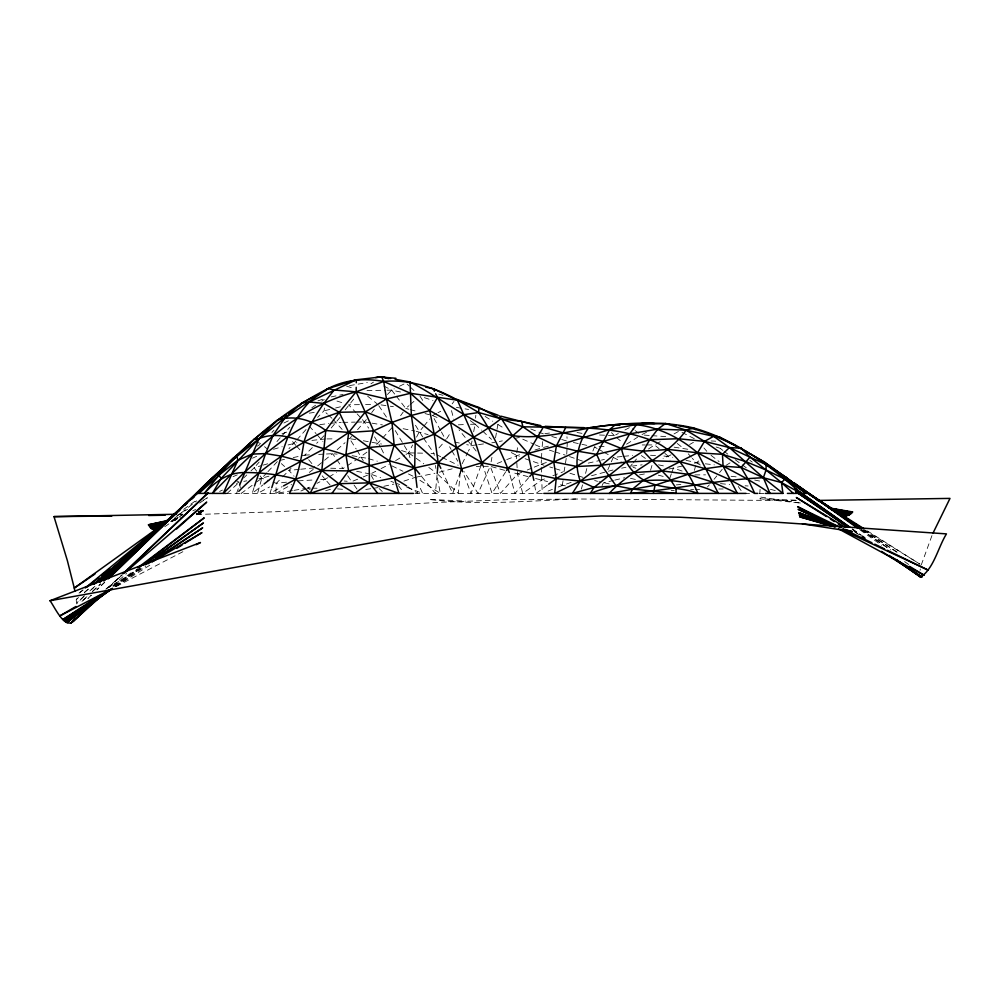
<?xml version="1.0" encoding="UTF-8"?>
<svg xmlns="http://www.w3.org/2000/svg" width="1000" height="1000" viewBox="0 0 1000 1000"><rect width="100%" height="100%" fill="white"/><g stroke="black" fill="none" stroke-linecap="round" stroke-linejoin="round"><path stroke-width="0.75" stroke-dasharray="5 3.75" d="M566.75 454.137L567.013 448.387M567.075 446.95L567.275 442.638M292.438 490.613L275.825 493.4L276.3 483.325L281.562 477.938M534.2 467.15L541.15 464.288L541.4 459.8M541.475 458.3L541.812 452.312M759.788 493.4L760.088 489.4M475.562 418.175L475.825 415.225M437.05 475.012L435.363 493.4L420.588 475.225M460.25 472.512L458.312 493.4L436.4 472.962M542.625 441.625L542.05 447.825L535.288 444.8M563.075 480.675L561.663 488M516.788 452.663L517.688 446.613M566.225 458.45L564.138 471.413L554.075 468.3M495.538 437.912L497.863 424.462L500.938 424.562M920.1 570.262L920.325 569.05M472 440.988L471.163 445.6L468.4 451.188M473.675 431.763L475.062 424.087L468.888 419.637M491.112 461.8L491.95 457.325M324.562 407.987L323.95 410.887L317.6 417.375M694.45 470.35L695.575 465.812M585.562 473.4L587.087 467.525M921.25 564.975L932.113 535.15M581.362 489.1L582.513 484.862M266.913 472.75L261.812 478.212L257.587 493.4L269.613 486.925M650.55 470.262L652.537 463.5M254.037 487.537L252.237 493.4L262.863 484.975M271.325 489.075L269.962 493.4L282.2 486.625M480.938 465.637L471.05 493.4L462.7 471.712M669.812 478.125L671.338 473.825M671.85 472.388L673.388 468.075L683.425 465.763M460.55 471.712L452.725 493.4L441.488 469.712M236.562 493.4L239.112 486.45M592.888 451.025L594.45 447L597.537 446.8M607.775 469.825L613.263 457.4L622.212 456.488M602.087 485.613L603.387 482.875L613.387 480.462M462.175 463.762L467.7 452.587M406.025 454.4L408.625 452.85L412.587 444.988M416.55 437.125L419.2 431.887L422.975 427.225M446.662 438.875L450.588 432.55M505.688 471.825L492.013 493.4L482.925 465.637M339.988 417.425L330.3 429.087M345.188 409.825L355.75 396.55M400.613 415.712L403.188 412.075M452.163 403.85L453.975 401.413M366.337 419.6L357.562 429.738M371.688 412.612L374.363 409.113M423.925 426.062L429.6 419.062M719.538 472.6L722.212 469.325M714.038 479.312L716.838 475.913M630.325 466.35L632.275 464.012M633.263 462.85L638.162 457.013M276.95 441.55L280.863 437.025M281.837 435.9L289.825 427.15M391.887 427.837L376.3 444.9M256.188 465.475L259.175 462.05M528.737 477.625L514.963 493.4L509.712 473.988M707.438 486.987L709.338 484.85M295.912 440.938L288.95 448.7M296.925 439.787L306.087 429.475M438.963 447.9L443.9 442.35M351.562 436.438L349.575 438.675L345.05 438.725M267.938 471.662L278.125 460.725M324.075 435.688L316.65 443.3M387.413 394.525L391.625 390.112L394.25 388.825M271.863 432.45L274.012 430.2M282.613 476.863L291.038 468.363M312.35 447.6L304.812 455.138L292.95 457.625M91.275 595.212L87.925 598.475L91.275 595.275M104.7 582.188L96.875 589.788L104.7 582.3M243.575 478.038L246.762 474.95M251.012 470.85L254.2 467.775L261.675 465.562M109.237 587.225L121.625 575.4M108.125 587.775L121.625 574.95M86.888 596.712L81.237 602.038L86.95 596.725M92.525 591.388L100.412 583.925M92.638 591.413L100.588 583.962M227.113 493.4L239.325 482.137L235.425 480.3M83.438 596.763L76.612 603.862M94.9 586.312L89.162 591.538L95.025 586.438M84.625 595.763L76.55 603.025L75.963 597.737M112.737 585.837L126.662 573.438M337.137 449.663L345.05 442.675M84.45 592.375L90.337 587.25M105.825 589.2L122.25 575.025M396.337 396.213L405.75 408.425L409.038 405.6M410.138 404.663L414.513 400.9M84.488 592.463L90.412 587.413M82.9 589.95L78.1 593.913L83.025 590.125M317.688 465.875L323.425 461.175M324.575 460.238L332.612 453.663L336.062 458.638M174.638 518.125L196.625 500.85M366.938 452.113L358.488 458.325M115.275 585.8L137.513 568.8M309.25 472.425L314.163 468.688M113.15 586.25L133.112 571.25M698.8 460.938L696.312 462.775L692.013 463.775M252.138 485.363L241.25 493.4L240.525 489.175M256.975 481.788L261.812 478.212L268.95 476.163M547.388 485.087L536.05 493.4L534.113 481.812M183.7 509.338L197.525 499.387M115.013 586.475L140.262 568.325M114.125 585.812L138.363 568.75M164.737 526.7L182.825 514.425M199.625 503.038L207.387 497.775L202.113 500.85M370.95 383.837L373.475 382.125M648.512 448.988L654.513 444.925L659.125 448.713M116.075 586.075L145.8 566.087M311.863 407.713L315.575 405.238M321.775 401.125L324.25 399.475M330.712 468.212L342.975 468.575L357.2 459.175M113.875 586.112L140 568.975M257.325 446.125L259.837 444.513M626.55 444.2L637.6 437.225M115.9 586.425L150.325 564.913M726.162 465.262L730.025 462.875M327.663 477.762L317 483.338M328.938 476.987L336.6 472.4M395.637 460.613L404.725 455.175M106.775 588.413L140.287 568.775M177.075 515.45L187.613 509.3M689.6 444.55L693.413 442.35M655.812 444.188L661.012 441.25M275.825 493.4L291.613 484.55M674.038 433.913L679.25 431.012M671.062 454.812L663.075 458.688M615.675 434.925L618.325 433.512M624.938 430L630.225 427.188L633.913 429.75M116.375 586.413L183.925 551.163M440.65 430.575L432.45 415.562L436.575 413.425M437.95 412.713L440.712 411.287M371.725 473.338L375.75 471.3M381.1 468.587L389.15 464.5M310.163 489.588L307.538 488.075L311.6 486.05M646.488 432.3L641.287 434.9L650.475 435.538M399.475 386.25L406.025 383.038M283.875 423.013L289.438 420.337M281.988 433.825L287.638 431.737M219.65 491.413L222.463 490.087M236.513 483.462L239.325 482.137M173.1 520.037L180.15 516.737M192.838 510.788L195.662 509.475M173.688 519.575L180.6 516.375M252.488 458.2L256.637 456.3M300.912 491.025L306.212 488.663M176.925 518.55L172.688 520.425L175.562 519.438M172.413 520.337L178.113 517.85M233.05 476.65L237.275 474.875M172.288 520.75L177.95 518.375M172.013 520.638L180.588 517.1M521.7 472.275L517.537 473.988L500.412 493.4L490.262 466.275L476.3 466.413M527.263 470L532.812 467.713M353.025 481.087L361.712 477.55M363.15 476.962L367.488 475.2M497.125 463.488L505.35 460.15M506.725 459.588L520.612 454.375M548.038 491.087L552.388 489.35M558.188 487.038L571.287 482.3M171.9 521L176.15 519.325M173.062 520.3L175.925 519.188M544.438 478.975L541.625 480.05L522.762 493.4L517.537 473.988L516.638 460.262M552.875 475.737L562.725 471.962M170.613 521.525L176.45 519.338M173.162 520.588L176.1 519.55M198.062 511.8L203.925 509.738L198.025 511.763M317.925 400.863L325.262 398.338M172.925 520.388L175.875 519.375M525.087 458.725L541.15 464.288L546.825 462.35M172.812 520.675L175.75 519.7M403.9 481.1L415.35 477.337L440.325 493.4L436.675 474.425M172.575 520.438L175.538 519.487M172.463 520.688L176.875 519.312M534.913 450.012L540.625 448.263M172.225 520.425L176.675 519.087M273.488 449.3L282.225 446.7M288.05 444.963L296.887 442.762M325.662 490.737L331.625 488.963M263.175 465.125L267.65 463.8M591.525 475.737L612.95 470M172 520.837L176.4 519.575M196.962 513.675L202.838 511.987L196.875 513.562M173.012 519.825L176 519.05M439.263 472.212L452.188 468.812M543.538 447.438L549.487 445.875M196.388 514.225L202.288 512.737L196.287 514.087M329.762 409.438L323.95 410.887L327.375 414.05M335.575 408L341.388 406.562M614.812 480.112L624.812 477.7M588.225 463.125L600 460.438M601.475 460.1L604.425 459.425M173.8 519.125L176.788 518.45M383.787 486.325L393.862 484.087M331.175 396.9L343.025 394.425M279.6 460.412L285.538 459.175M173.9 519.462L176.912 518.837M196.475 514.738L201 513.787L196.35 513.875M621.638 468.175L625.975 467.262M416.85 477.025L434.888 473.275M668.962 468.988L673.388 468.075L683.363 471.488M499.325 441.488L502.35 440.875M514.487 438.438L519.05 437.525L533.938 444.188M639.475 474.888L645.35 473.787M243.825 481.35L246.825 480.825M258.825 478.738L261.812 478.212L269.062 480.775M349.487 385.613L367.312 382.55M293.95 490.35L306.038 488.325M311.925 440.4L325.475 438.938M309.288 413.162L316.613 412.025M365.763 489.462L371.9 488.537M373.425 488.3L378.025 487.6M544.888 433.675L549.5 433.038M477.062 444.8L471.163 445.6L466.7 444.637M478.537 444.6L484.438 443.8M491.812 442.8L494.762 442.4M319.8 424.65L328.925 423.475M330.438 423.275L341.2 422.4M631.8 466.163L642.163 464.837M286.512 482.175L276.3 483.325L270.512 481.287M299.212 469.375L288.925 470.4L294.075 476.213M300.688 469.225L313.913 467.9M623.7 456.337L632.663 455.438M676.325 484.913L680.863 484.487M599.075 446.688L606.8 446.188M298.2 480.863L314.65 479.9M320.625 479.55L328.05 479.55M309.45 454.888L304.812 455.138L307.7 458.575M318.712 454.4L324.888 454.075M326.438 454L332.612 453.663M458.338 424.837L464.425 424.562M470.5 424.288L478.1 424.137M671.225 490.513L674.225 490.375M796.413 500.588L580.35 499.012L506.9 499.675L437.987 502.4L280.35 511.575L195.975 514.55M690.662 489.7L693.637 489.588M695.125 489.525L699.587 489.363M180.413 514.913L182.975 514.85M342.762 422.375L355.213 422.113M356.775 422.088L364.55 421.925L370.525 422.925M366.975 390.575L385.462 390.225M387 390.2L391.625 390.112L402.075 392.35M179.338 514.2L182.425 514.138M326.987 438.925L334.513 438.837M575.763 499C526.838 501.087 477.788 505.513 428.862 499.387L465.588 501.087M359.438 404.65L348.65 404.762L356.075 412.775M365.6 404.588L373.312 404.5M718.8 489L723.213 488.963M694.862 474.9L705.55 474.85M642.212 444.95L645.288 444.95M646.825 444.938L654.513 444.925M226.213 493.4L288 493.4M414.862 493.4L542.263 493.4L541.237 467.163M744.562 493.4L750.65 493.4M759.325 493.4L764.15 493.4M307.538 488.075L310.55 488.125M312.062 488.15L318.075 488.263M401.488 450.525L408.625 452.85L416.087 453.025M417.587 453.05L423.562 453.2M431.037 453.375L434.025 453.438L434.387 456.438M795.713 500.175L759.875 498.75L801.425 503.162L759.312 496.887M599.538 435L606.938 435.312M608.425 435.375L614.35 435.625L622.025 442.175M711.075 440.938L715.7 441.2M650.525 455.262L656.462 455.6M663.9 456.025L672.775 457.3M745.075 485.8L748.125 485.988M652 435.65L668.825 436.825M337.525 488.888L343.4 489.387M344.225 481.012L347.175 481.275M720.5 483.625L729.762 484.55M334.113 453.825L337.1 454.137M352.088 455.688L366.987 458.275M731.137 476.287L738.575 477.125M674.163 447.188L689.237 449.475M699.325 463.125L686.012 460.387M705.337 463.812L714.35 464.85M381.025 404.9L388.75 406M390.3 406.225L393.387 406.662M355.688 439.6L349.575 438.675L356.138 448.925M363.35 440.763L381.5 444.025M372.013 423.175L382.463 424.925M577.025 432.512L583.1 433.537M456.425 407.362L468.6 409.475M609.237 483.888L599.012 481.7M403.125 428.7L414.812 431.025M416.275 431.312L428.088 434.637M356.675 471.3L370.387 474.025M565.438 485.887L558.062 484.175M754.688 480.037L761.988 481.538M573.362 442.488L586.925 445.387M454.8 442.062L459.263 443.025M658.487 464.812L664.45 466.112M630.487 478.325L636.15 479.6M528.075 476.637L511.788 472.362M535.6 478.537L547.6 481.55M770.425 489.325L776.213 490.8M658.35 475.175L664.075 476.65M716.087 447L723.45 449.375M405.75 408.425L408.713 409.212M410.2 409.613L417.612 411.587M425.025 413.575L429.475 414.762M594.637 480.525L597.55 481.312M368.462 458.7L377.325 461.188M504.613 470.337L490.262 466.275L478.038 493.4L464.075 471.662M438.75 394.137L443 395.337M551.812 436.463L560.288 439.05M561.7 439.487L567.337 441.213L566.938 436.712M541.15 464.288L544.025 465.188M549.775 466.962L552.65 467.85M549.3 450.1L553.638 451.475M555.087 451.925L565.237 455.112M569.938 473.237L577.175 475.513M578.625 475.975L582.975 477.337M336.962 401.062L344.263 403.375M346.512 386.112L353.663 388.4M424.325 397.638L433 400.525M633.1 467.3L635.875 468.237M511.262 452.562L519.25 456.7M569.55 456.575L585.35 462.125M371.85 474.55L380.637 477.688M390.887 481.35L393.812 482.4M255.9 441.725L261.087 443.713M396.75 483.45L399.625 484.55M406.825 487.312L422.65 493.4L419 485.363M530.75 428.975L543.35 433.875M432.45 415.562L438.162 417.912M436.7 454.75L440.712 456.712M442.05 457.375L458.113 465.238M391.9 465.85L402.938 471.262M408.45 473.963L413.963 476.662M682.013 432.413L694.463 438.75M383.837 386.025L391.625 390.112L395.387 394.988M613.263 457.4L621.138 461.525M594.45 447L597.137 448.488M598.475 449.225L602.513 451.45M603.85 452.2L610.575 455.913M700.337 465.025L696.312 462.775L692.288 458.3M497.863 424.462L503.162 427.738M864.463 529.7L919.938 564.15L866.263 530.212M485.112 416.425L492.762 421.25M863.275 530.075L899.75 554.062M863.812 529.963L899.938 554.012M407.887 486.8L417.762 493.4L417.212 488.913M853.612 530.737L860.075 535.1M854.525 531.75L859.65 535.262M860.962 529.575L889.25 549.038M861.55 529.7L890.825 549.987M635.138 430.613L638.825 433.188M852.45 529.012L861.375 535.275M852.138 528.95L861.025 535.212M860.125 529.963L881.712 545.325M904.575 561.587L909.65 565.212M641.363 455.562L646.325 459.087M395.262 430.588L408.625 452.85L414.938 457.413M416.2 458.325L423.775 463.812M428.825 467.475L435.138 472.05M735.175 459.7L741.087 464.012M742.262 464.862L748.175 469.175M749.875 460.35L752.262 462.113M720.438 448.575L722.9 450.425M724.125 451.362L727.812 454.137M711.038 455.337L719.112 461.587M677.237 443.475L683.238 448.225M367.663 396.2L376.788 403.537M664.887 453.438L668.35 456.275L670.037 460.213M264.525 446.662L266.825 448.638M281.363 463.625L284.6 466.525M379.087 488.575L382.25 491.463M328.525 415.1L331.95 418.275M333.1 419.325L342.113 429.425M475.062 424.087L481.637 430.188M482.725 431.2L491.488 439.35M407.1 384.05L409.25 386.075M410.325 387.088L415.688 392.15M611.475 432.625L614.35 435.625M357.137 413.913L361.375 418.488M362.438 419.637L368.7 428.15M476.188 451.037L459.025 429.825M295.863 445.4L291.15 440.012M296.863 446.475L299.85 449.725M309.15 426.025L316.038 433.587M317.025 434.663L322.9 441.438M688.263 453.825L691.287 457.188M330.125 485.062L322.2 475.825M703.938 447.962L706.812 451.312M308.663 459.725L315.387 467.75M398.425 485.662L402.638 491.188M354.025 485.025L358.088 490.613M254.2 467.775L256.737 471.25M260.125 475.9L261.812 478.212M336.925 459.875L342.975 468.575M738.275 486.475L741.45 491.087M422.688 436.962L414.712 424.062M423.55 438.225L434.025 453.438M378.762 405.688L387.088 418.025M374.5 436.875L380.613 447.113M347.675 475.712L351.587 481.675M419.988 396.188L423.312 401.35M356.962 450.213L363.225 460.637M449.613 446.737L451.1 449.375M451.85 450.7L457.812 461.262M371.15 475.387L373.438 479.45M441.4 431.938L445.887 440.138M381.275 448.45L384.55 455.138M408.625 452.85L410.6 460.05M451.488 410.613L453.775 419.225M239.562 483.55L240.287 487.762M435.487 465.45L435.85 468.462M516.325 455.688L516.525 458.738M78.55 597.5L76.2 599.55L78.562 597.525M203.65 510.412L199.237 511.875L203.65 510.412M203.375 511.012L197.488 512.85L203.375 511.012"/><path stroke-width="1.5" d="M377.725 493.4L369.375 482.85L369.038 447.488L373.612 430.812L356.138 391.838L356.213 387.312M356.287 382.788L356.325 379.775L381.625 376.85L390.6 378.475M417.038 487.413L414.688 467.962L415.225 441.95L411.362 415.462L410.037 381.987L395.087 379.275M509.312 472.5C501.25 451.637 491.312 431.062 478.663 412.512L478.913 407.488L455.788 398.963L478.663 412.512L500.812 418.787L522.938 426.825L537.875 437.075L556.388 445.875L577.612 451.188L596.663 454.375L621.487 448.525L649.675 439.75L678.15 438.713L704.488 441.388L729.4 447.587L766.137 464.637L786.413 477.625L807.675 493.4L787.4 493.4M653.337 493.4L655.088 485.213L705.225 468.675L723.075 466.163L741.112 467.488L763.375 477.738L781.475 482.562L801.038 493.4C769.862 465.062 734.6 439.5 693.562 427.95C659.525 419.975 624.45 423.15 590.163 427.512M498.225 415.3L457.438 400.2L410.487 393.288L383.725 381.45L356.138 391.838L339.263 412.275L325.737 430.5L321.838 470.525L310.087 493.4L295.788 479.1C278.962 474.625 261.65 472.375 244.237 472.562C228 472.45 214.9 481.9 204.338 493.4C237.525 450.275 279.275 413.088 328.062 388.587C345.613 379.5 364.487 378.038 383.725 381.45C408.6 379.162 432.55 386.95 454.375 398.312M437.188 473.475L438.175 462.75L434.225 434.162L429.762 410.6L410.487 393.288L386.45 398.988L365.45 411.812L348.7 432.45L324.35 448.812L275.863 474.688L264.05 484.038M226.213 493.4L196.412 493.4C228.425 459.7 267.525 434.263 301.7 403.05L309.413 401.975L323.837 403.425L339.263 412.275L348.7 432.45L345.887 454.613L348.575 470.913L331.925 493.4M254.488 486.075L265.613 453.587L273.163 435.188L284.562 418.475L328.062 388.587L356.325 379.775L309.413 401.975C287.05 425.387 281.575 458.013 271.775 487.638M283.55 485.875L295.788 479.1L321.838 470.525L348.575 470.913L369.375 482.85L398.9 493.4L389.363 460.788L394.175 445.15L391.975 422.4L386.45 398.988L383.725 381.45L381.625 376.85L375.6 377.587M410.037 381.987C444.35 399.538 474.15 426.475 512.388 435.613C547.238 440.588 580.887 426.925 615.462 424.637C645.562 421.163 674.975 433.413 697.55 452.8C721.938 465.938 747.288 477.413 770.013 493.4L763.375 477.738L766.062 470L766.137 464.637L764.362 462.1C737.875 446.4 709.55 430.45 678.812 425.825M480.938 465.637L481.975 462.713L522.938 426.825L584.1 427.625M460.55 471.712L461.587 468.825L450.425 422.325L435.625 393.8M239.625 485.062L259.037 438.625L277.275 420.312L286.075 414.9M75.188 618.325C66.375 634.062 54.387 606.125 50 600.737L200.463 542.537L196.325 544.688M932.862 533.438L950 498.4L817.2 500.45M548.65 484.162L556.213 478.625L596.663 454.375L609.587 429.613L615.462 424.637L619.888 425.4M750.25 453.913L764.362 462.1L786.413 477.625L805.837 493.4L784.987 479.212L766.062 470L746.012 461.7L722.475 454.325L697.55 452.8L668.55 449.45L643.3 451.163L621.487 448.525L603.638 441.337L562.737 432.738L543.312 427.1L527.987 453.462L508.1 468.013L506.488 470.55M621.487 448.525C624.087 461.725 632.087 473.162 643.65 480.05C660.263 489.363 680.3 486.55 697.9 493.4C688.425 471.025 673.875 447.95 649.675 439.75C622.775 429.787 594.225 427.75 565.812 427.4L556.388 445.875L553.787 461.912L556.213 478.625L554.7 493.4L580.3 481.087L601.525 465.25L621.487 448.525L629.65 433.862L636.7 424.438L645.275 422.825L654.488 423.537M735.812 445.8L719.638 437.062L713.625 436.325L704.488 441.388L697.55 452.8L718.363 493.4C677.738 473.7 631.462 477.912 590.275 493.4L594.038 487.438L625.962 462.088L643.3 451.163L649.675 439.75L657.788 429.125L665.525 423.5L669.963 424.387M588.25 428.325C577.475 443.65 573.612 463.263 580.3 481.087L572.388 493.4L594.038 487.438L616.1 485.85L632.587 489.062L676.188 493.4L675.925 488.05L670.588 479.925L643.3 451.163M406.65 485.975C381.3 469.837 353.7 455.838 324.35 448.812C303.212 442.975 281.262 429.363 259.037 438.625L221.05 478.55L212.475 493.4C253.688 451.337 296.938 406.688 356.138 391.838L386.45 398.988L411.362 415.462L434.225 434.162L481.975 462.713L556.213 478.625L580.3 481.087L608.612 475.9L633.825 472.587L661.525 470.812L687.962 474.263L712.887 482.2L737.412 493.4L723.075 466.163L722.475 454.325L729.4 447.587L741.188 448.2L742.55 449.438L739.862 447.987M274.175 423.237L277.275 420.312C293.975 414.487 312.1 420.1 325.737 430.5L348.7 432.45L373.612 430.812L391.975 422.4L411.362 415.462L429.762 410.6L437.425 397.612M356.138 391.838L334.175 390C321.55 405.75 309.538 422.375 303.975 442.05C301.163 459.663 297.825 477.5 289.375 493.4L413.413 493.4M757.8 493.4L754.737 493.4L748.15 479.35L741.112 467.488L750.013 457.075L741.188 448.2M529.712 476.5L532.675 473.113L553.787 461.912L577.612 451.188L603.638 441.337L629.65 433.862L657.788 429.125L686.137 430.175L713.625 436.325L729.4 447.587L763.375 477.738L782.938 493.4L781.475 482.562L750.013 457.075M299.113 405.988L301.7 403.05L317.575 394.888M695.537 429.5L693.562 427.95L686.137 430.175C666.425 458.137 631.688 468.45 609.288 493.4L655.088 485.213M218.588 473.812L233.35 458.212L254.137 439.212L268.512 428M196.775 493.4L233.35 458.212L243.975 449.725M196.412 493.4L233.35 458.212L236.887 455.887L237.825 460.337L223.263 493.4L244.237 472.562L265.613 453.587L287.725 436.6L311.7 421.987L339.263 412.275L365.45 411.812L391.975 422.4L438.175 462.75L440.825 468.325M108.062 578.938L210.975 479.075M109.175 577.975L210.963 479.575L103.8 580.737M73.213 621.613L97.975 597.962M127.25 570.025L208.312 492.65L122.75 573.888M93.488 601.675L70.975 623.05L105.775 592.038M104 580.775L146.037 541.438M148.3 539.312L161.938 526.55M166.488 522.3L178.988 510.6M184.662 505.288L186.938 503.162M190.338 499.975L197.162 493.587M200.562 490.4L203.975 487.212M238.762 491.35C263.712 465.9 294.075 446.525 325.737 430.5M99.5 582.137L197.025 493.363M200.463 490.225L207.35 483.963M99.637 582.288L131.975 553.25M137.75 548.062L155.062 532.513M159.688 528.362L162 526.287M171.238 517.987L177 512.812M176.55 528.987L206.713 502.113L124.588 573M200.238 490.312L206 485.188M93.875 584.175L181.038 508.35M184.575 505.275L186.925 503.225M191.637 499.125L194 497.075M81.188 610.475L67.1 622.625L110.337 589.575M93.963 584.375L125.95 557.038M130.688 553L152.012 534.775M155.562 531.737L157.938 529.712M310.087 493.4L338.8 483.713L369.375 482.85L394.312 477.725L414.688 467.962L438.175 462.75C456.5 444.525 481.037 435.188 500.812 418.787L521.587 421.45L540.775 425.588M85.288 587.975L180.062 509.888M247.512 446.887L249.875 445M86.688 587.25L98.9 577.65M101.35 575.725L109.9 569M138.75 567.863L141.213 565.975M148.625 560.312L204.213 517.825L138.1 567.5M99.425 596.562L65.75 621.862L112.475 588.288M369.375 482.85L354.787 493.4L338.8 483.713L321.838 470.525L300.587 461.225L281.4 456.15L265.613 453.587L252.013 454.1L237.825 460.337L219.025 475.112L198.95 493.4L216.513 474.338L219.025 475.112L221.05 478.55M166.088 522.013L74.275 588.062L74.875 591.062M145.325 564.688L149.113 561.975M155.425 557.438L203.425 522.95L143.463 565.163M101.363 594.8L64.375 620.837L112.2 588.688M323.9 391.45L328.062 388.587L334.175 390M94.963 574.038L74.275 588.062L67.387 560.688L54 516.613L176.238 514.263M152.262 561.737L154.85 560M158.725 557.4L202.675 527.85L147.825 563.825M321.838 470.525L345.887 454.613L369.038 447.488L394.175 445.15L415.225 441.95L434.225 434.162L450.425 422.325L463.8 414.725L478.663 412.512M99.513 595.538L62.95 619.525L110.612 589.738M176.8 548.35L182.1 545.05M184.75 543.387L201.95 532.638L152.35 561.7M288.587 413.363L291.1 411.812M75.938 606.475L59.85 615.9L112.238 588.575M212.325 477.85L214.938 476.388M697.55 452.8L643.65 480.05L632.587 489.062L630.425 493.4C674.925 489.363 718.7 479.625 763.375 477.738M164.638 524L153.363 529.275L167.85 520.825L148.3 524.825L167.8 520.462M163.988 524.062L152.912 529.188L162.8 524.812M163.863 524.075L152.475 529.05L162.375 524.9M163.45 524.163L152.037 528.862L161.962 524.938M347.2 382.275L356.012 379.975M165.912 523.075L151.613 528.625L161.838 524.8M165.837 523.175L150.787 528L165.55 522.925M165.175 522.825L150.387 527.6L165.1 523M166.287 522.225L149.975 527.163L166.125 522.525M438.175 462.75L461.587 468.825L481.975 462.713L482.925 465.637M642.537 423.612L645.275 422.825M429.762 410.6L450.425 422.325L473.825 437.463L498.725 448.312L527.987 453.462L556.388 445.875L609.587 429.613L636.7 424.438L665.525 423.5L686.137 430.175L704.488 441.388L741.112 467.488M167.05 521.4L149.162 526.1L166.863 521.65M348.575 470.913L389.363 460.788L414.688 467.962L419.613 474.025M50 600.737L435.562 531.25L486.337 523.575L532.375 518.862L601.375 515.975L679.825 517.225L774.85 522.1L946.462 533.888C937.962 547.6 934.15 567.975 920.612 577.225L892.725 557.55M254.137 439.212L259.037 438.625M165.188 515.212L148.65 515.5M111.812 516.025L54 516.613M543.812 493.4L746.075 493.4M765.438 493.4L782.938 493.4M545.2 426.3L565.812 427.4M377.525 376.763L395.925 378.275M672.925 424.975L675.875 425.4M802.438 523.875L852.35 531.587L845.037 529.538M852.763 511.975L828.787 507.875M829.25 508.225L852.3 512.475L829.8 508.237M831.938 508.988L851.838 512.95L830.913 508.675M425.675 387.125L433.237 388.7L457.438 400.2L473.825 437.463L481.975 462.713M831.562 509.125L851.388 513.375L832.025 509.113M831.175 509.225L850.925 513.763L831.625 509.188M712.087 435.2L719.638 437.062M381.625 376.85L388.8 378.675M501.075 416.225L543.312 427.1M831.225 509.225L850.462 514.125L830.775 509.275L849.987 514.45L831.875 509.675M834.8 526.663L799.675 516.812L832.225 526.3M831.975 509.8L849.513 514.738L831.875 509.575M842.588 529.312L851.462 531.9L844.212 529.587M781.888 475.075L786.413 477.625L781.475 482.562L793.337 493.4M834.062 526.35L799.262 515.25L834.475 526.737M831.35 509.225L849.038 515L833.012 510.188L845.35 516.025L829.087 507.612M843.288 529.612L850.625 532L843.438 529.438M499.613 415.85L512.388 435.613L527.987 453.462L553.787 461.912L576.95 466.5L601.525 465.25L625.962 462.088L652.45 460.763L679.775 461.688L705.225 468.675L730.575 480.075L754.737 493.4M832.175 510L848.088 515.438L831.975 509.45M834.812 526.362L798.863 513.525L835.55 526.7M842.875 529.338L850.212 531.975L843.062 529.275M835.9 526.587L798.675 512.575L835.2 526.362M843.975 529.675L849.812 531.888L844.225 529.438M832.775 510.213L847.138 515.737L833 509.8M831.95 509.762L846.225 515.913L829.375 508.038M837.225 526.388L798.075 509.3L822.087 520.525M580.3 481.087L594.038 487.438M824.9 521.838L829.137 523.825M841.85 529.763L928 570.05L887.35 550.288M841.1 527.8L797.65 506.675L812.613 514.788M848.1 531.2L871.938 542.788M874.737 544.15L884.55 548.925M478.913 407.488L500.812 418.787M830.85 508.875L844.562 516.087L828.413 507M838.462 528.8L924.175 575.262L909.525 566.35M827.938 507.05L843.863 516.163L823.838 504.025M745.125 450.938L747.688 452.425M845.588 527.475L796.312 497.512L826.45 516.575M832.763 510.012L835.4 511.65M840.688 514.938L843.325 516.575M847.288 519.038L852.575 522.312M855.212 523.962L863.138 528.875M807.337 492.975L863.637 528.55M830.375 519.062L834.312 521.538M838.238 524.025L842.175 526.512M881.488 551.362L922.113 577.05L896.263 559.575M389.363 460.788L369.038 447.488L348.7 432.45M809.875 494.975L842.438 516.375M846.35 518.95L860.675 528.362M861.225 528.25L794.112 483.575L859.688 528.688M848.45 527.238L795.462 491.413L848.1 527.362M862.225 537.013L864.788 538.763M889.188 555.425L893.037 558.062M895.6 559.812L921.287 577.35L903.438 564.812M860.275 528.825L794.087 482.975L857.613 528.15M373.612 430.812L394.175 445.15L414.688 467.962M849.9 527.212L795.075 488.725L849.613 527.163M895.788 559.45L900.888 563.025M862.288 536.1L864.825 537.888M764.362 462.1L807.675 493.4M920.612 577.225L919.825 575.65M785.825 477.45L805.362 492.463M616.1 485.85L601.525 465.25L596.663 454.375M433.237 388.7L434.438 391.25M461.587 468.825L462.7 471.712M521.587 421.45L522.938 426.825M527.987 453.462L533.875 480.363"/></g></svg>
